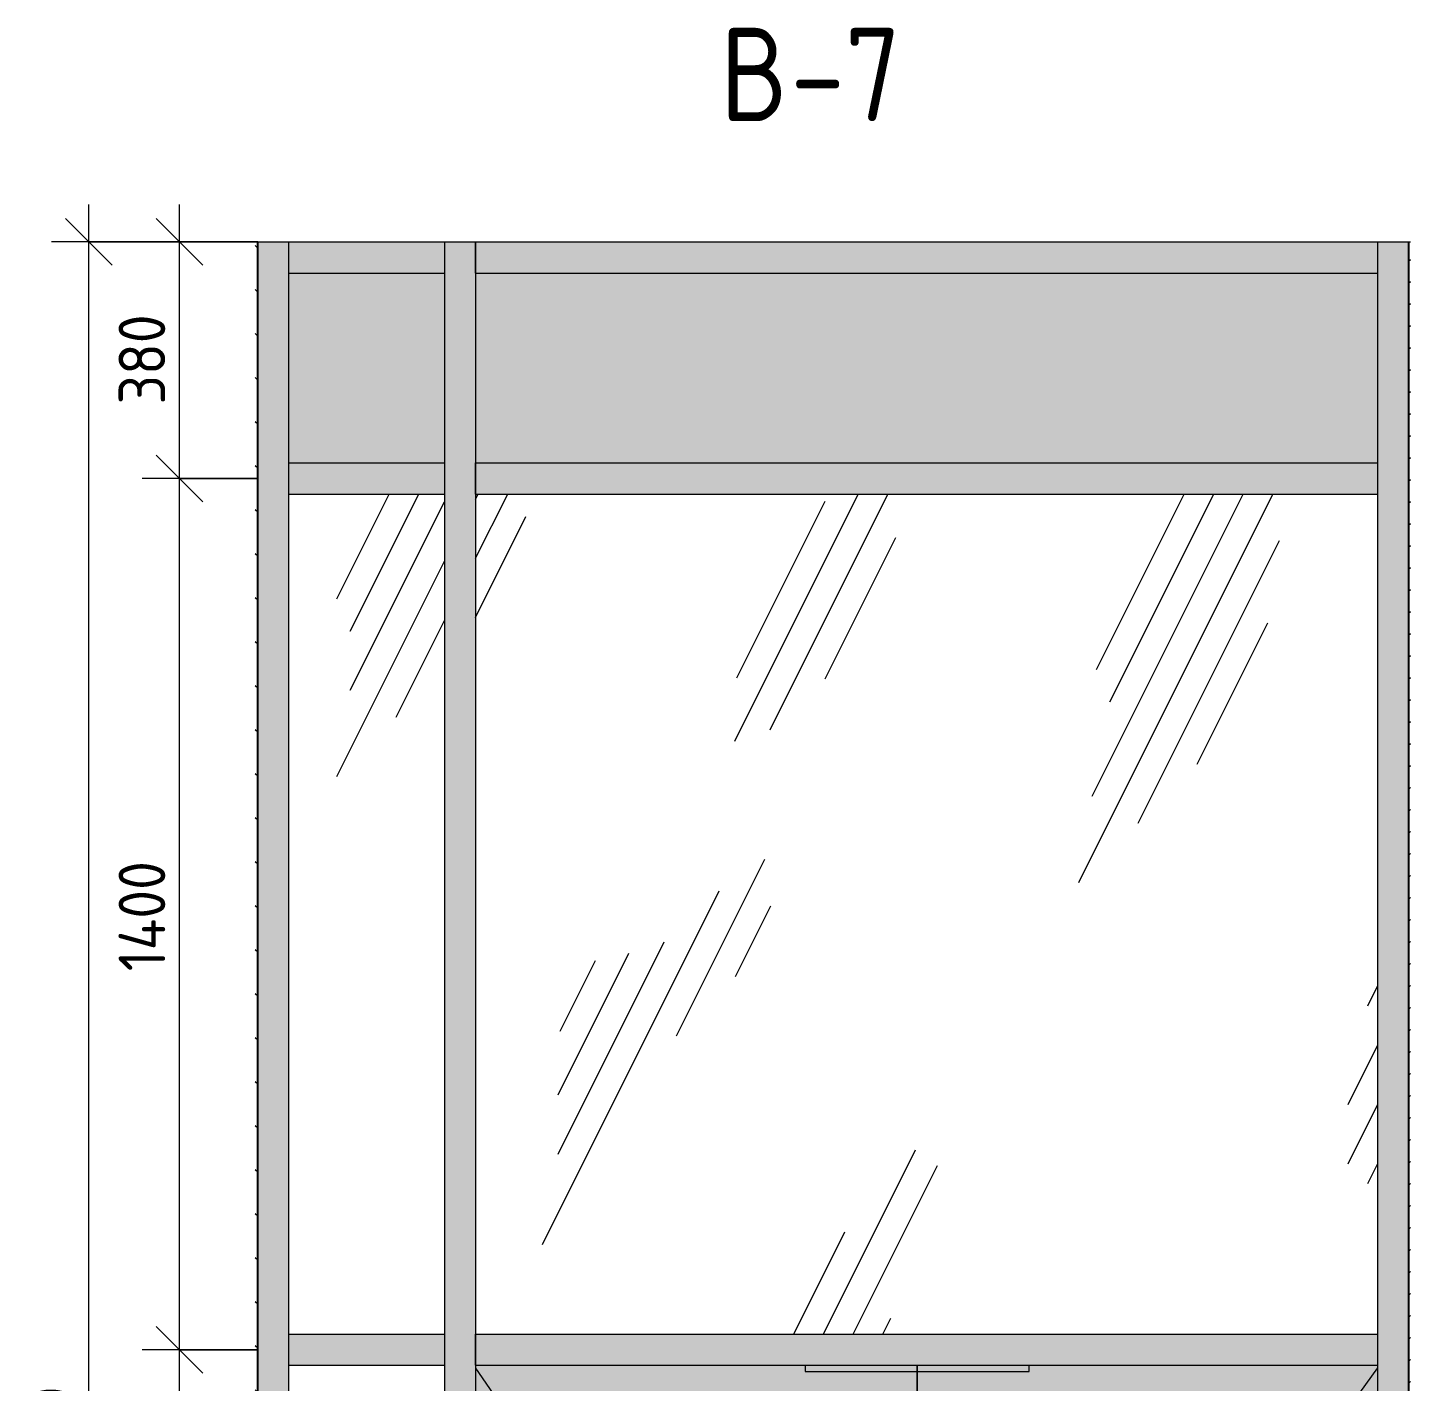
# Model space of a CAD drawing. Header units: millimetres. Extents: x 1724 to 30795, y -433 to 12638.
# Drawn here: x 18432 to 20654, y 2049 to 4224 of the extents above; entities that cross this region are included whole.
import ezdxf

# ---------------------------------------------------------------- set-up
doc = ezdxf.new("R2010")
doc.units = ezdxf.units.MM
doc.linetypes.add('200_ШТРИХ_ш1п0_6_', pattern=[80, 50, -30])
for name, color, linetype, lineweight in [('A-ANNO-DIMS', 7, 'Continuous', 9), ('A-ANNO-DIMS-50', 7, 'Continuous', 9), ('A-DOOR', 7, 'Continuous', 9), ('A-DOOR-3', 7, '200_ШТРИХ_ш1п0_6_', 9), ('A-FLOR', 7, 'Continuous', 9), ('A-GLAZ-CURT', 7, 'Continuous', 9), ('A-GLAZ-CWMG', 7, 'Continuous', 9), ('G-ANNO-TEXT', 7, 'Continuous', 9)]:
    doc.layers.add(name, color=color, linetype=linetype, lineweight=lineweight)
doc.layers.add('A-WALL-1', color=7, linetype='Continuous', lineweight=25, true_color=0x3c3c3c)
doc.layers.add('I-WALL-1', color=7, linetype='Continuous', lineweight=9, true_color=0x787878)
doc.styles.add('GOST Common_1', font='GOST_Common.ttf', dxfattribs={"width": 0.9, "height": 150})
doc.styles.add('ISOCPEUR_1', font='isocpeur.ttf', dxfattribs={"width": 0.9, "height": 75})
doc.dimstyles.new('ISO-1_5', dxfattribs={"dimscale": 304.8, "dimtxt": 74.698588, "dimasz": 0.246063, "dimexe": 0.19685, "dimexo": 0, "dimgap": 0, "dimtad": 1, "dimdec": 0, "dimrnd": 10, "dimzin": 0, "dimdsep": 46, "dimtxsty": 'ISOCPEUR_1', "dimblk1": 'OBLIQUE', "dimblk2": 'OBLIQUE', "dimsah": 1, "dimcen": 0.09, "dimdle": 0.19685, "dimazin": 0, "dimtfac": 1, "dimtdec": 4, "dimtix": 1, "dimtmove": 0, "dimatfit": 3, "dimfxl": 1, "dimtvp": 1, "dimtolj": 1, "dimtzin": 0, "dimarcsym": 2})
pattern_1 = [(63.435, (-12514.3, 63.5), (-511.17, 1533.5), [635, -381, 635, -381, -807.8]), (63.435, (-12514.3, 63.5), (-511.17, 1533.5), [-2032, 254, -553.8]), (63.435, (-12546, 95.2), (-511.17, 1533.5), [508, -635, 381, -381, -934.8]), (63.435, (-12546, 95.2), (-511.17, 1533.5), [-1905, 444.5, -490.3]), (63.435, (-12546, 190.5), (-511.17, 1533.5), [381, -762, 254, -381, -1061.8]), (63.435, (-12546, 190.5), (-511.17, 1533.5), [-1778, 571.5, -490.3]), (63.435, (-12450.8, 95.2), (-511.17, 1533.5), [381, -762, 317.5, -12809.3]), (63.435, (-12355.5, 190.5), (-511.17, 1533.5), [190.5, -952.5, 127, -12999.8]), (63.435, (-12514.3, 349.2), (-511.17, 1533.5), [127, -952.5, 127, -508, -1125.3]), (63.435, (-12514.3, 349.2), (-511.17, 1533.5), [-1714.5, 317.5, -807.8]), (63.435, (-11942.8, 254), (-511.17, 1533.5), [635, -952.5, 762, -503]), (63.435, (-11942.8, 158.8), (-511.17, 1533.5), [889, -635, 952.5, -376]), (63.435, (-11879.3, 190.5), (-511.17, 1533.5), [1016, -508, 762, -553.8]), (63.435, (-11784, 285.8), (-511.17, 1533.5), [635, -889, 508, -807.8]), (63.435, (-11879.3, 476.2), (-511.17, 1533.5), [317.5, -1270, 381, -871.3]), (63.435, (-11688.8, 381), (-511.17, 1533.5), [254, -1270, 254, -1061.8])]

# ---------------------------------------------------------------- blocks, each defined once
blk = doc.blocks.new('Системная панель - Стекло - 40мм-22736316-В-7')
at = {"layer": 'A-GLAZ-CURT'}
h = blk.add_hatch(dxfattribs=at)
h.set_pattern_fill('FP_4', color=256, style=0, pattern_type=2)
h.set_pattern_definition(pattern_1)
h.paths.add_polyline_path([(-13350, 50), (-13100, 50), (-13100, 2075), (-13350, 2075), (-13350, 969.9)])
blk = doc.blocks.new('Прямоугольный импост - Импост структурный с накладкой - 160мм Темный-30755835-В-7')
at = {"layer": 'A-GLAZ-CWMG'}
blk.add_hatch(color=256, dxfattribs=at).paths.add_polyline_path([(-11600, 3830), (-11600, 3880), (-13050, 3880), (-13050, 3830)])
for p, q in [((-13050, 3830), (-13050, 3880)), ((-11600, 3880), (-11600, 3830)), ((-13050, 3830), (-11600, 3830))]:
    blk.add_line(p, q, dxfattribs=at)
blk = doc.blocks.new('Прямоугольный импост - Импост структурный с накладкой - 160мм Темный-30755840-В-7')
at = {"layer": 'A-GLAZ-CWMG'}
blk.add_hatch(color=256, dxfattribs=at).paths.add_polyline_path([(-11600, 0), (-11550, 0), (-11550, 2100), (-11600, 2100), (-11600, 484.8)])
for p, q in [((-11600, 2100), (-11600, 0)), ((-11550, 0), (-11570, 0))]:
    blk.add_line(p, q, dxfattribs=at)
blk = doc.blocks.new('Прямоугольный импост - Импост структурный с накладкой - 160мм Темный-32274826-В-7')
at = {"layer": 'A-GLAZ-CWMG'}
blk.add_hatch(color=256, dxfattribs=at).paths.add_polyline_path([(-13350, 3500), (-13350, 3880), (-13400, 3880), (-13400, 3500), (-13360, 3500)])
blk.add_line((-13350, 3500), (-13350, 3880), dxfattribs=at)
blk = doc.blocks.new('Дверь_Витражная_остекление_ - ДВН_CОШ в витраже В-7-32274869-В-7')
at = {"layer": 'A-DOOR'}
h = blk.add_hatch(color=256, dxfattribs=at)
h.paths.add_polyline_path([(-12340, 0), (-12340, 2065), (-12520, 2065), (-12520, 2075), (-13050, 2075), (-13050, 0), (-13022.4, 0), (-13022.4, 2), (-12972.4, 2), (-12972.4, 0), (-12420, 0)])
h.paths.add_polyline_path([(-12980, 150), (-12980, 2005), (-12420, 2005), (-12420, 150), (-12475.6, 150)])
h.paths.add_polyline_path([(-12380, 770), (-12400, 770), (-12400, 820), (-12395, 820), (-12395, 1177.5), (-12400, 1177.5), (-12400, 1227.5), (-12360, 1227.5), (-12360, 1177.5), (-12365, 1177.5), (-12365, 820), (-12360, 820), (-12360, 770), (-12374.8, 770)])
for points in [[(-12420, 2065), (-12340, 2065), (-12340.4, 2075), (-12520, 2075), (-12520, 2065), (-12475.6, 2065)], [(-12339.2, 2065), (-12160, 2065), (-12160, 2075), (-12340, 2075), (-12340, 2065)]]:
    blk.add_hatch(color=256, dxfattribs=at).paths.add_polyline_path(points)
h = blk.add_hatch(color=256, dxfattribs=at)
h.paths.add_polyline_path([(-12340, 0), (-11672.4, 0), (-11672.4, 2), (-11622.4, 2), (-11622.4, 0), (-11600, 0), (-11600, 2075), (-12160, 2075), (-12160, 2065), (-12340, 2065), (-12340, 484.8)])
h.paths.add_polyline_path([(-12260, 150), (-12260, 2005), (-11670, 2005), (-11670, 150)])
h.paths.add_polyline_path([(-12280, 770), (-12320, 770), (-12320, 820), (-12315, 820), (-12315, 1177.5), (-12320, 1177.5), (-12320, 1227.5), (-12280, 1227.5), (-12280, 1177.5), (-12285, 1177.5), (-12285, 820), (-12280, 820), (-12280, 785)])
h = blk.add_hatch(dxfattribs=at)
h.set_pattern_fill('FP_4', color=256, style=0, pattern_type=2)
h.set_pattern_definition(pattern_1)
h.paths.add_polyline_path([(-12475.6, 150), (-12420, 150), (-12420, 2005), (-12980, 2005), (-12980, 150)])
h = blk.add_hatch(dxfattribs=at)
h.set_pattern_fill('FP_4', color=256, style=0, pattern_type=2)
h.set_pattern_definition(pattern_1)
h.paths.add_polyline_path([(-11670, 150), (-11670, 2005), (-12260, 2005), (-12260, 150)])
for p, q in [((-12520, 2075), (-12520, 2065)), ((-12340, 2065), (-12340, 2075)), ((-12340, 2075), (-12340, 2065)), ((-12160, 2065), (-12160, 2075)), ((-12520, 2065), (-12340, 2065)), ((-12340, 0), (-12340, 2065)), ((-12340, 2065), (-12340, 0)), ((-12340, 2065), (-12160, 2065)), ((-12980, 150), (-12980, 2005)), ((-12980, 2005), (-12420, 2005)), ((-12420, 2005), (-12420, 150)), ((-12260, 150), (-12260, 2005)), ((-12260, 2005), (-11670, 2005)), ((-11670, 2005), (-11670, 150)), ((-12400, 1227.5), (-12400, 1200)), ((-12400, 1227.5), (-12360, 1227.5)), ((-12360, 1200), (-12360, 1227.5)), ((-12320, 1227.5), (-12320, 1200)), ((-12280, 1227.5), (-12320, 1227.5)), ((-12280, 1200), (-12280, 1227.5)), ((-12360, 1200), (-12400, 1200)), ((-12400, 1200), (-12400, 1177.5)), ((-12395, 1200), (-12395, 800)), ((-12365, 800), (-12365, 1200)), ((-12360, 1177.5), (-12360, 1200)), ((-12280, 1200), (-12320, 1200)), ((-12320, 1200), (-12320, 1177.5)), ((-12315, 1200), (-12315, 800)), ((-12285, 800), (-12285, 1200)), ((-12280, 1177.5), (-12280, 1200)), ((-12400, 1177.5), (-12395, 1177.5)), ((-12365, 1177.5), (-12360, 1177.5)), ((-12315, 1177.5), (-12320, 1177.5)), ((-12280, 1177.5), (-12285, 1177.5)), ((-12400, 797.5), (-12400, 820)), ((-12400, 820), (-12395, 820)), ((-12365, 820), (-12360, 820)), ((-12360, 820), (-12360, 797.5)), ((-12315, 820), (-12320, 820)), ((-12320, 820), (-12320, 797.5)), ((-12280, 820), (-12285, 820)), ((-12280, 797.5), (-12280, 820)), ((-12400, 797.5), (-12400, 770)), ((-12400, 797.5), (-12360, 797.5)), ((-12365, 800), (-12395, 800)), ((-12360, 770), (-12360, 797.5)), ((-12320, 797.5), (-12320, 770)), ((-12320, 797.5), (-12280, 797.5)), ((-12285, 800), (-12315, 800)), ((-12280, 770), (-12280, 797.5)), ((-12360, 770), (-12400, 770)), ((-12280, 770), (-12320, 770)), ((-12420, 150), (-12980, 150)), ((-11670, 150), (-12260, 150))]:
    blk.add_line(p, q, dxfattribs=at)
at = {"layer": 'A-DOOR-3'}
for p, q in [((-13050, 2070.5), (-12395, 1122.1)), ((-11600, 2071.1), (-12285, 1119)), ((-12365, 1078.7), (-12340, 1042.5)), ((-12315, 1077.3), (-12340, 1042.5)), ((-12340, 1042.5), (-12365, 1006.3)), ((-12340, 1042.5), (-12315, 1007.7)), ((-12395, 962.9), (-13050, 14.5)), ((-12285, 966), (-11600, 13.9))]:
    blk.add_line(p, q, dxfattribs=at)
blk = doc.blocks.new('Прямоугольный импост - Импост структурный с накладкой - 160мм Темный-32274873-В-7')
at = {"layer": 'A-GLAZ-CWMG'}
blk.add_hatch(color=256, dxfattribs=at).paths.add_polyline_path([(-13100, 3830), (-13100, 3880), (-13350, 3880), (-13350, 3830)])
for p, q in [((-13350, 3830), (-13350, 3880)), ((-13100, 3880), (-13100, 3830)), ((-13350, 3830), (-13100, 3830))]:
    blk.add_line(p, q, dxfattribs=at)
blk = doc.blocks.new('Прямоугольный импост - Импост структурный с накладкой - 160мм Темный-30755836-В-7')
at = {"layer": 'A-GLAZ-CWMG'}
blk.add_hatch(color=256, dxfattribs=at).paths.add_polyline_path([(-13050, 0), (-13050, 2100), (-13100, 2100), (-13100, 0), (-13090, 0)])
for p, q in [((-13100, 2100), (-13100, 0)), ((-13050, 2100), (-13050, 0))]:
    blk.add_line(p, q, dxfattribs=at)
blk = doc.blocks.new('Системная панель - Стекло - 40мм-32274882-В-7')
at = {"layer": 'A-GLAZ-CURT'}
h = blk.add_hatch(dxfattribs=at)
h.set_pattern_fill('FP_4', color=256, style=0, pattern_type=2)
h.set_pattern_definition(pattern_1)
h.paths.add_polyline_path([(-13350, 2125), (-13100, 2125), (-13100, 3475), (-13350, 3475), (-13350, 2910.6)])
blk = doc.blocks.new('Системная панель - Стекло - 40мм-32274883-В-7')
at = {"layer": 'A-GLAZ-CURT'}
h = blk.add_hatch(dxfattribs=at)
h.set_pattern_fill('FP_4', color=256, style=0, pattern_type=2)
h.set_pattern_definition(pattern_1)
h.paths.add_polyline_path([(-11600, 2125), (-11600, 3475), (-13050, 3475), (-13050, 2125), (-11770, 2125)])
blk = doc.blocks.new('Прямоугольный импост - Импост структурный с накладкой - 160мм Темный-32274885-В-7')
at = {"layer": 'A-GLAZ-CWMG'}
blk.add_hatch(color=256, dxfattribs=at).paths.add_polyline_path([(-11590, 2100), (-11550, 2100), (-11550, 3500), (-11600, 3500), (-11600, 2100)])
blk.add_line((-11600, 3500), (-11600, 2100), dxfattribs=at)
blk = doc.blocks.new('Прямоугольный импост - Импост структурный с накладкой - 160мм Темный-30755843-В-7')
at = {"layer": 'A-GLAZ-CWMG'}
blk.add_hatch(color=256, dxfattribs=at).paths.add_polyline_path([(-13380, 0), (-13350, 0), (-13350, 2100), (-13400, 2100), (-13400, 0)])
for p, q in [((-13350, 0), (-13350, 2100)), ((-13380, 0), (-13400, 0))]:
    blk.add_line(p, q, dxfattribs=at)
blk = doc.blocks.new('Прямоугольный импост - Импост структурный с накладкой - 160мм Темный-30755837-В-7')
at = {"layer": 'A-GLAZ-CWMG'}
blk.add_hatch(color=256, dxfattribs=at).paths.add_polyline_path([(-13100, 2075), (-13100, 2125), (-13350, 2125), (-13350, 2075)])
for p, q in [((-13350, 2075), (-13350, 2125)), ((-13350, 2125), (-13100, 2125)), ((-13100, 2125), (-13100, 2075)), ((-13350, 2075), (-13100, 2075))]:
    blk.add_line(p, q, dxfattribs=at)
blk = doc.blocks.new('Прямоугольный импост - Импост структурный с накладкой - 160мм Темный-30755838-В-7')
at = {"layer": 'A-GLAZ-CWMG'}
blk.add_hatch(color=256, dxfattribs=at).paths.add_polyline_path([(-12340, 2075), (-11600, 2075), (-11600, 2125), (-13050, 2125), (-13050, 2075), (-12340.4, 2075)])
for p, q in [((-13050, 2075), (-13050, 2125)), ((-13050, 2125), (-11600, 2125)), ((-11600, 2125), (-11600, 2075)), ((-13050, 2075), (-11600, 2075))]:
    blk.add_line(p, q, dxfattribs=at)
blk = doc.blocks.new('Прямоугольный импост - Импост структурный с накладкой - 160мм Темный-32274884-В-7')
at = {"layer": 'A-GLAZ-CWMG'}
blk.add_hatch(color=256, dxfattribs=at).paths.add_polyline_path([(-13090, 2100), (-13050, 2100), (-13050, 3500), (-13100, 3500), (-13100, 2100)])
for p, q in [((-13100, 3500), (-13100, 2100)), ((-13050, 3500), (-13050, 2100))]:
    blk.add_line(p, q, dxfattribs=at)
blk = doc.blocks.new('Системная панель - Сэндвич - 40мм-32274888-В-7')
at = {"layer": 'A-GLAZ-CURT'}
blk.add_hatch(color=256, dxfattribs=at).paths.add_polyline_path([(-13100, 3525), (-13100, 3830), (-13350, 3830), (-13350, 3525)])
blk = doc.blocks.new('Системная панель - Сэндвич - 40мм-32274889-В-7')
at = {"layer": 'A-GLAZ-CURT'}
blk.add_hatch(color=256, dxfattribs=at).paths.add_polyline_path([(-11600, 3525), (-11600, 3830), (-13050, 3830), (-13050, 3525)])
blk = doc.blocks.new('Прямоугольный импост - Импост структурный с накладкой - 160мм Темный-32274886-В-7')
at = {"layer": 'A-GLAZ-CWMG'}
blk.add_hatch(color=256, dxfattribs=at).paths.add_polyline_path([(-11590, 3500), (-11550, 3500), (-11550, 3880), (-11600, 3880), (-11600, 3500)])
blk.add_line((-11600, 3880), (-11600, 3500), dxfattribs=at)
blk = doc.blocks.new('Прямоугольный импост - Импост структурный с накладкой - 160мм Темный-32274887-В-7')
at = {"layer": 'A-GLAZ-CWMG'}
blk.add_hatch(color=256, dxfattribs=at).paths.add_polyline_path([(-13360, 2100), (-13350, 2100), (-13350, 3500), (-13400, 3500), (-13400, 2100)])
blk.add_line((-13350, 2100), (-13350, 3500), dxfattribs=at)
blk = doc.blocks.new('Прямоугольный импост - Импост структурный с накладкой - 160мм Темный-32274825-В-7')
at = {"layer": 'A-GLAZ-CWMG'}
blk.add_hatch(color=256, dxfattribs=at).paths.add_polyline_path([(-13060, 3500), (-13050, 3500), (-13050, 3880), (-13100, 3880), (-13100, 3500), (-13090, 3500)])
for p, q in [((-13100, 3880), (-13100, 3500)), ((-13050, 3880), (-13050, 3500))]:
    blk.add_line(p, q, dxfattribs=at)
blk = doc.blocks.new('DIMBLOCK96-В-7')
at = {"layer": 'A-ANNO-DIMS-50', "lineweight": 20}
for p, q in [((18675.8, 2100), (18638.3, 2137.5)), ((18675.8, 2100), (18713.3, 2062.5)), ((18675.8, 0), (18638.3, 37.5)), ((18675.8, 0), (18713.3, -37.5))]:
    blk.add_line(p, q, dxfattribs=at)
at = {"layer": 'A-ANNO-DIMS-50'}
for p, q in [((18801.6, 2100), (18615.8, 2100)), ((18675.8, -60), (18675.8, 2100)), ((18675.8, 2100), (18801.6, 2100)), ((18801.6, 0), (18615.8, 0)), ((18675.8, 0), (18801.6, 0))]:
    blk.add_line(p, q, dxfattribs=at)
at = {"layer": 'A-ANNO-DIMS-50', "color": 0, "insert": (18577.8, 961.7), "char_height": 75, "width": 212.029, "attachment_point": 1, "rotation": 90, "line_spacing_factor": 1.149209, "style": 'ISOCPEUR_1'}
blk.add_mtext('2100', dxfattribs=at)
blk = doc.blocks.new('_Oblique')
at = {"color": 0, "linetype": 'ByBlock', "lineweight": -2}
blk.add_line((-0.5, -0.5), (0.5, 0.5), dxfattribs=at)
blk = doc.blocks.new('DIMBLOCK97-В-7')
at = {"layer": 'A-ANNO-DIMS-50', "lineweight": 20}
for p, q in [((18675.8, 3500), (18638.3, 3537.5)), ((18675.8, 3500), (18713.3, 3462.5)), ((18675.8, 2100), (18638.3, 2137.5)), ((18675.8, 2100), (18713.3, 2062.5))]:
    blk.add_line(p, q, dxfattribs=at)
at = {"layer": 'A-ANNO-DIMS-50'}
for p, q in [((18801.6, 3500), (18615.8, 3500)), ((18675.8, 2100), (18675.8, 3500)), ((18675.8, 3500), (18801.6, 3500)), ((18801.6, 2100), (18615.8, 2100)), ((18675.8, 2100), (18801.6, 2100))]:
    blk.add_line(p, q, dxfattribs=at)
at = {"layer": 'A-ANNO-DIMS-50', "color": 0, "insert": (18577.8, 2708.1), "char_height": 75, "width": 220.648, "attachment_point": 1, "rotation": 90, "line_spacing_factor": 1.149209, "style": 'ISOCPEUR_1'}
blk.add_mtext('1400', dxfattribs=at)
blk = doc.blocks.new('DIMBLOCK98-В-7')
at = {"layer": 'A-ANNO-DIMS-50'}
for p, q in [((18675.8, 3500), (18675.8, 3940)), ((18788.7, 3880), (18615.8, 3880)), ((18675.8, 3880), (18788.7, 3880)), ((18801.6, 3500), (18615.8, 3500)), ((18675.8, 3500), (18801.6, 3500))]:
    blk.add_line(p, q, dxfattribs=at)
at = {"layer": 'A-ANNO-DIMS-50', "lineweight": 20}
for p, q in [((18675.8, 3880), (18638.3, 3917.5)), ((18675.8, 3880), (18713.3, 3842.5)), ((18675.8, 3500), (18638.3, 3537.5)), ((18675.8, 3500), (18713.3, 3462.5))]:
    blk.add_line(p, q, dxfattribs=at)
at = {"layer": 'A-ANNO-DIMS-50', "color": 0, "insert": (18577.8, 3618.9), "char_height": 75, "width": 170.658, "attachment_point": 1, "rotation": 90, "line_spacing_factor": 1.149209, "style": 'ISOCPEUR_1'}
blk.add_mtext('380', dxfattribs=at)
blk = doc.blocks.new('DIMBLOCK103-В-7')
at = {"layer": 'A-ANNO-DIMS-50'}
for p, q in [((18529.8, -60), (18529.8, 3940)), ((18801.6, 3880), (18469.8, 3880)), ((18529.8, 3880), (18801.6, 3880)), ((18801.6, 0), (18469.8, 0)), ((18529.8, 0), (18801.6, 0))]:
    blk.add_line(p, q, dxfattribs=at)
at = {"layer": 'A-ANNO-DIMS-50', "lineweight": 20}
for p, q in [((18529.8, 3880), (18492.3, 3917.5)), ((18529.8, 3880), (18567.3, 3842.5)), ((18529.8, 0), (18492.3, 37.5)), ((18529.8, 0), (18567.3, -37.5))]:
    blk.add_line(p, q, dxfattribs=at)
at = {"layer": 'A-ANNO-DIMS-50', "color": 0, "insert": (18431.8, 1845.2), "char_height": 75, "width": 227.543, "attachment_point": 1, "rotation": 90, "line_spacing_factor": 1.149209, "style": 'ISOCPEUR_1'}
blk.add_mtext('3880', dxfattribs=at)

msp = doc.modelspace()

# ---------------------------------------------------------------- hatches: boundary and pattern name
at = {"layer": 'I-WALL-1'}
h = msp.add_hatch(dxfattribs=at)
h.set_pattern_fill('FP_5', color=256, style=0, pattern_type=2)
h.set_pattern_definition([(135, (19560.293, 0), (-35.35534, -35.35534), [])])
h.paths.add_polyline_path([(18801.6, -0.1), (18801.6, 3880), (18797.5, 3880), (18797.5, -0.1)])
h = msp.add_hatch(dxfattribs=at)
h.set_pattern_fill('FP_6', color=256, style=0, pattern_type=2)
h.set_pattern_definition([(45, (19560.293, 0), (-17.67767, 17.67767), [])])
h.paths.add_polyline_path([(20651.6, -0.1), (20654.4, -0.1), (20654.4, 3880), (20651.6, 3880), (20651.6, 0)])

# ---------------------------------------------------------------- linework, layer by layer
at = {"layer": 'A-FLOR'}
msp.add_line((18797.5, 3880), (20654.4, 3880), dxfattribs=at)
at = {"layer": 'A-WALL-1'}
for p, q in [((18801.6, -0.4), (18801.6, 3881)), ((20651.6, 3881), (20651.6, -0.4))]:
    msp.add_line(p, q, dxfattribs=at)

# ---------------------------------------------------------------- block references
at = {"layer": 'A-DOOR'}
msp.add_blockref('Дверь_Витражная_остекление_ - ДВН_CОШ в витраже В-7-32274869-В-7', (32201.6, 0), dxfattribs=at)
at = {"layer": 'A-GLAZ-CURT'}
for name in ['Системная панель - Сэндвич - 40мм-32274888-В-7', 'Системная панель - Сэндвич - 40мм-32274889-В-7', 'Системная панель - Стекло - 40мм-32274882-В-7', 'Системная панель - Стекло - 40мм-32274883-В-7', 'Системная панель - Стекло - 40мм-22736316-В-7']:
    msp.add_blockref(name, (32201.6, 0), dxfattribs=at)
at = {"layer": 'A-GLAZ-CWMG'}
for name, p in [('Прямоугольный импост - Импост структурный с накладкой - 160мм Темный-32274826-В-7', (32201.6, 0)), ('Прямоугольный импост - Импост структурный с накладкой - 160мм Темный-32274873-В-7', (32201.6, 0)), ('Прямоугольный импост - Импост структурный с накладкой - 160мм Темный-32274825-В-7', (32201.6, 0)), ('Прямоугольный импост - Импост структурный с накладкой - 160мм Темный-30755835-В-7', (32201.6, 0)), ('Прямоугольный импост - Импост структурный с накладкой - 160мм Темный-32274886-В-7', (32201.6, 0)), ('Прямоугольный импост - Импост структурный с накладкой - 160мм Темный-30755837-В-7', (32201.6, 1400)), ('Прямоугольный импост - Импост структурный с накладкой - 160мм Темный-30755838-В-7', (32201.6, 1400)), ('Прямоугольный импост - Импост структурный с накладкой - 160мм Темный-32274887-В-7', (32201.6, 0)), ('Прямоугольный импост - Импост структурный с накладкой - 160мм Темный-32274884-В-7', (32201.6, 0)), ('Прямоугольный импост - Импост структурный с накладкой - 160мм Темный-32274885-В-7', (32201.6, 0)), ('Прямоугольный импост - Импост структурный с накладкой - 160мм Темный-30755837-В-7', (32201.6, 0)), ('Прямоугольный импост - Импост структурный с накладкой - 160мм Темный-30755838-В-7', (32201.6, 0)), ('Прямоугольный импост - Импост структурный с накладкой - 160мм Темный-30755843-В-7', (32201.6, 0)), ('Прямоугольный импост - Импост структурный с накладкой - 160мм Темный-30755836-В-7', (32201.6, 0)), ('Прямоугольный импост - Импост структурный с накладкой - 160мм Темный-30755840-В-7', (32201.6, 0))]:
    msp.add_blockref(name, p, dxfattribs=at)

# ---------------------------------------------------------------- texts
at = {"layer": 'G-ANNO-TEXT', "char_height": 150, "attachment_point": 1, "style": 'GOST Common_1'}
for s, insert, width in [('\\fGOST Common|b0|i0|c204|p34|;\\W.9;В', (19544.6, 4224.3), 137.089), ('-7', (19657.7, 4224.3), 230.886)]:
    msp.add_mtext(s, dxfattribs=dict(at, insert=insert, width=width))

# ---------------------------------------------------------------- dimensions: what is measured, and where the dimension line sits
at = {"layer": 'A-ANNO-DIMS'}
for base, p1, p2, override, picture, middle in [((18529.8, 3880), (18801.6, 0), (18801.6, 3880), {"dimpost": '<>', "dimfxl": 3880}, 'DIMBLOCK103-В-7', (18492.3, 1940)), ((18675.8, 3880), (18801.6, 3500), (18788.7, 3880), {"dimpost": '<>', "dimfxl": 380.218972}, 'DIMBLOCK98-В-7', (18638.3, 3690)), ((18675.8, 3500), (18801.6, 2100), (18801.6, 3500), {"dimpost": '<>', "dimfxl": 1400}, 'DIMBLOCK97-В-7', (18638.3, 2800)), ((18675.8, 2100), (18801.6, 0), (18801.6, 2100), {"dimpost": '<>', "dimfxl": 2100}, 'DIMBLOCK96-В-7', (18638.3, 1050))]:
    dim = msp.add_linear_dim(base=base, p1=p1, p2=p2, angle=90, dimstyle='ISO-1_5', override=override, dxfattribs=at)
    dim.commit()
    dim.dimension.update_dxf_attribs({"geometry": picture, "text_midpoint": middle})

doc.saveas('drawing.dxf')
